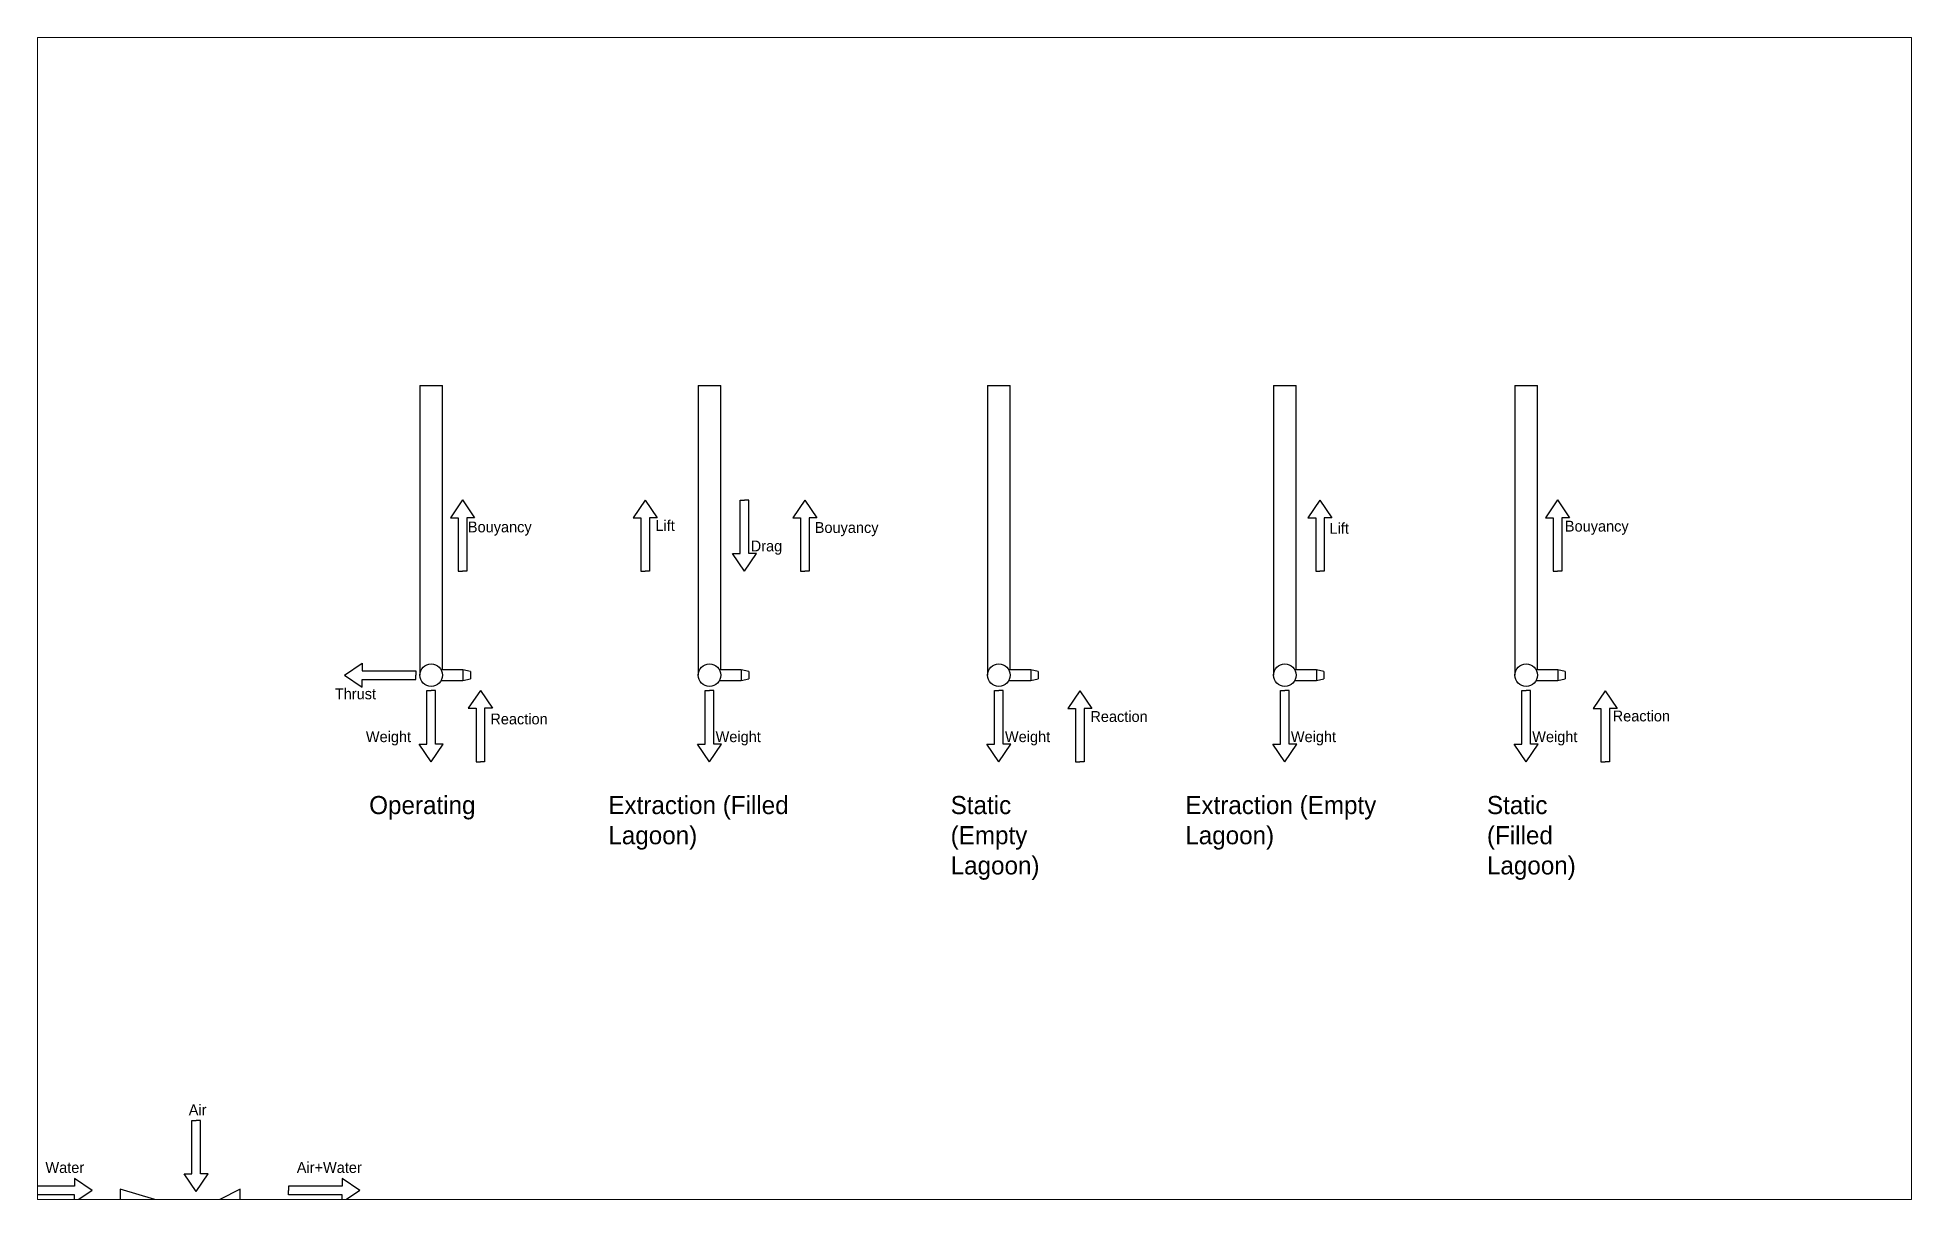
# Paper-space layout 'Layout6' of a CAD drawing. Header units: millimetres. Extents: x 1 to 285, y 11 to 187.
# The model-space entities are those that its viewports show. They can reach past a viewport. Long polylines and large blocks are cut down to what shows.
import ezdxf

# ---------------------------------------------------------------- set-up
doc = ezdxf.new("R2010")
doc.units = ezdxf.units.MM

# ---------------------------------------------------------------- blocks, each defined once
blk = doc.blocks.new('Arrow')
for p, q in [((0, 0), (245, 166)), ((0, 0), (245, -166)), ((245, 166), (245, 59)), ((245, 59), (984, 59)), ((984, 59), (984, 0)), ((984, -59), (984, 0)), ((245, -166), (245, -59)), ((245, -59), (984, -59))]:
    blk.add_line(p, q)

msp = doc.modelspace()

# ---------------------------------------------------------------- hatches: boundary and pattern name
at = {"true_color": 0x2776bb, "transparency": 33554687}
h = msp.add_hatch(dxfattribs=at)
h.set_pattern_fill('JIS_LC_20', color=152, scale=3)
h.paths.add_polyline_path([(-940, -15908), (-4501, -15908, -0.142195), (-4456, -16063, -0.176408), (-4524, -16249), (-1245, -16249), (-1245, -17843), (9954, -17843), (9954, -12117), (8282, -12117), (8282, -16470), (8692, -16470), (8692, -12524), (9402, -12524), (9402, -17502), (-940, -17502)])

# ---------------------------------------------------------------- linework, layer by layer
at = {"color": 7, "linetype": 'Continuous', "lineweight": 25}
for p, q in [((1012, -825), (1012, -4825)), ((1012, -825), (1325, -825)), ((1325, -4750), (1325, -825)), ((4856, -825), (4856, -4825)), ((4856, -825), (5169, -825)), ((5169, -4751), (5169, -825)), ((8853, -825), (8853, -4825)), ((8853, -825), (9165, -825)), ((9165, -4751), (9165, -825)), ((12801, -825), (12801, -4825)), ((12801, -825), (13113, -825)), ((13113, -4751), (13113, -825)), ((16134, -825), (16134, -4825)), ((16134, -825), (16446, -825)), ((16446, -4750), (16446, -825)), ((-4323, -4668), (-7927, -4668)), ((-4323, -4981), (-4323, -4668)), ((1608, -4750), (1306, -4750)), ((1306, -4899), (1608, -4899)), ((1710, -4775), (1608, -4750)), ((1608, -4750), (1608, -4899)), ((1608, -4899), (1710, -4874)), ((1710, -4775), (1710, -4874)), ((5452, -4751), (5150, -4751)), ((5150, -4899), (5452, -4899)), ((5554, -4775), (5452, -4751)), ((5452, -4751), (5452, -4899)), ((5452, -4899), (5554, -4875)), ((5554, -4775), (5554, -4875)), ((9448, -4751), (9147, -4751)), ((9147, -4899), (9448, -4899)), ((9550, -4775), (9448, -4751)), ((9448, -4751), (9448, -4899)), ((9448, -4899), (9550, -4875)), ((9550, -4775), (9550, -4875)), ((13396, -4751), (13095, -4751)), ((13095, -4899), (13396, -4899)), ((13498, -4775), (13396, -4751)), ((13396, -4751), (13396, -4899)), ((13396, -4899), (13498, -4875)), ((13498, -4775), (13498, -4875)), ((16729, -4750), (16428, -4750)), ((16428, -4899), (16729, -4899)), ((16831, -4775), (16729, -4750)), ((16729, -4750), (16729, -4899)), ((16729, -4899), (16831, -4874)), ((16831, -4775), (16831, -4874)), ((-11843, -4981), (-4323, -4981)), ((8282, -16470), (8282, -12117))]:
    msp.add_line(p, q, dxfattribs=at)
for p, q in [((-2077, -12237), (-3128, -11922)), ((-3128, -11922), (-3128, -12237)), ((-1471, -11922), (-2077, -12237)), ((-1471, -12237), (-1471, -11922)), ((8282, -12117), (9954, -12117)), ((9954, -12117), (9954, -17843))]:
    msp.add_line(p, q)
for centre in [(1169, -4825), (5013, -4825), (9009, -4825), (12957, -4825), (16290, -4825)]:
    msp.add_circle(centre, 156, dxfattribs=at)

# ---------------------------------------------------------------- block references
for p, rotation in [((1603, -2404), 270), ((4125, -2405), 270), ((5497, -3389), 90), ((6329, -2405), 270), ((13443, -2405), 270), ((16724, -2404), 270), ((1169, -6022), 90), ((1848, -5036), 270), ((5013, -6022), 90), ((9009, -6022), 90), ((10126, -5039), 270), ((12957, -6022), 90), ((16290, -6022), 90), ((17381, -5039), 270), ((-2077, -11957), 90), ((-3511, -11942), 180), ((183, -11942), 180)]:
    msp.add_blockref('Arrow', p, dxfattribs=dict(rotation=rotation))
msp.add_blockref('Arrow', (-27, -4825))

# ---------------------------------------------------------------- texts
for s, p in [('Bouyancy', (1676, -2852)), ('Lift', (4266, -2833)), ('Bouyancy', (6466, -2860)), ('Lift', (13575, -2871)), ('Bouyancy', (16825, -2841)), ('Drag', (5582, -3115)), ('Thrust', (-161, -5157)), ('Reaction', (1986, -5504)), ('Reaction', (10272, -5470)), ('Reaction', (17485, -5463)), ('Weight', (267, -5749)), ('Weight', (5097, -5749)), ('Weight', (9093, -5749)), ('Weight', (13041, -5749)), ('Weight', (16374, -5749)), ('Air', (-2179, -10903)), ('Water', (-4158, -11699)), ('Air+Water', (-687, -11699))]:
    msp.add_text(s, height=150).set_placement(p)
at = {"char_height": 250, "attachment_point": 1}
for s, width, insert in [('Operating', 2155, (313, -6493)), ('Extraction (Filled Lagoon)', 3203.12, (3616, -6493)), ('Static (Empty Lagoon)', 1777.6, (8343, -6493)), ('Extraction (Empty Lagoon)', 3444.1, (11583, -6493)), ('Static (Filled Lagoon)', 1777.6, (15749, -6493))]:
    msp.add_mtext_dynamic_manual_height_columns(s, width=width, gutter_width=4284, heights=[0], dxfattribs=dict(at, insert=insert))

psp = doc.layouts.new('Layout6')

# ---------------------------------------------------------------- viewports
at = {"layer": '0'}
psp.add_viewport(center=(143.1, 98.65), size=(284.08, 176.1744), view_center_point=(8672.21, -4041.92), view_height=16049.6899, dxfattribs=at)

doc.saveas('drawing.dxf')
